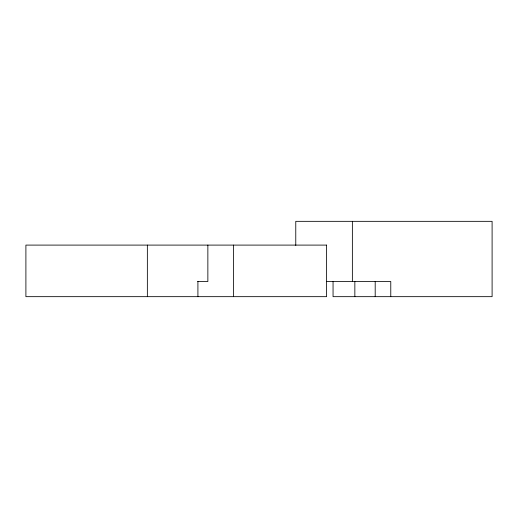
<?xml version="1.0" encoding="UTF-8"?>
<svg xmlns="http://www.w3.org/2000/svg" width="518" height="518" viewBox="0 0 518 518"><rect width="100%" height="100%" fill="white"/><g stroke="black" fill="none" stroke-linecap="round" stroke-linejoin="round"><path stroke-width="0.78" d="M197.598 281.501L207.86 281.501L207.86 245.098M326.495 281.501L390.773 281.501L390.773 296.665M375.194 281.501L375.194 296.665M354.849 281.501L354.849 296.665M352.37 221.335L352.37 281.501M333.055 281.501L333.055 296.665L492.1 296.665L492.1 221.335L295.772 221.335L295.772 245.402M233.443 245.098L233.443 296.665M197.915 281.501L197.915 296.665M147.358 245.098L147.358 296.665M326.612 245.098L25.9 245.098L25.9 296.665L326.612 296.665L326.612 245.098"/></g></svg>
